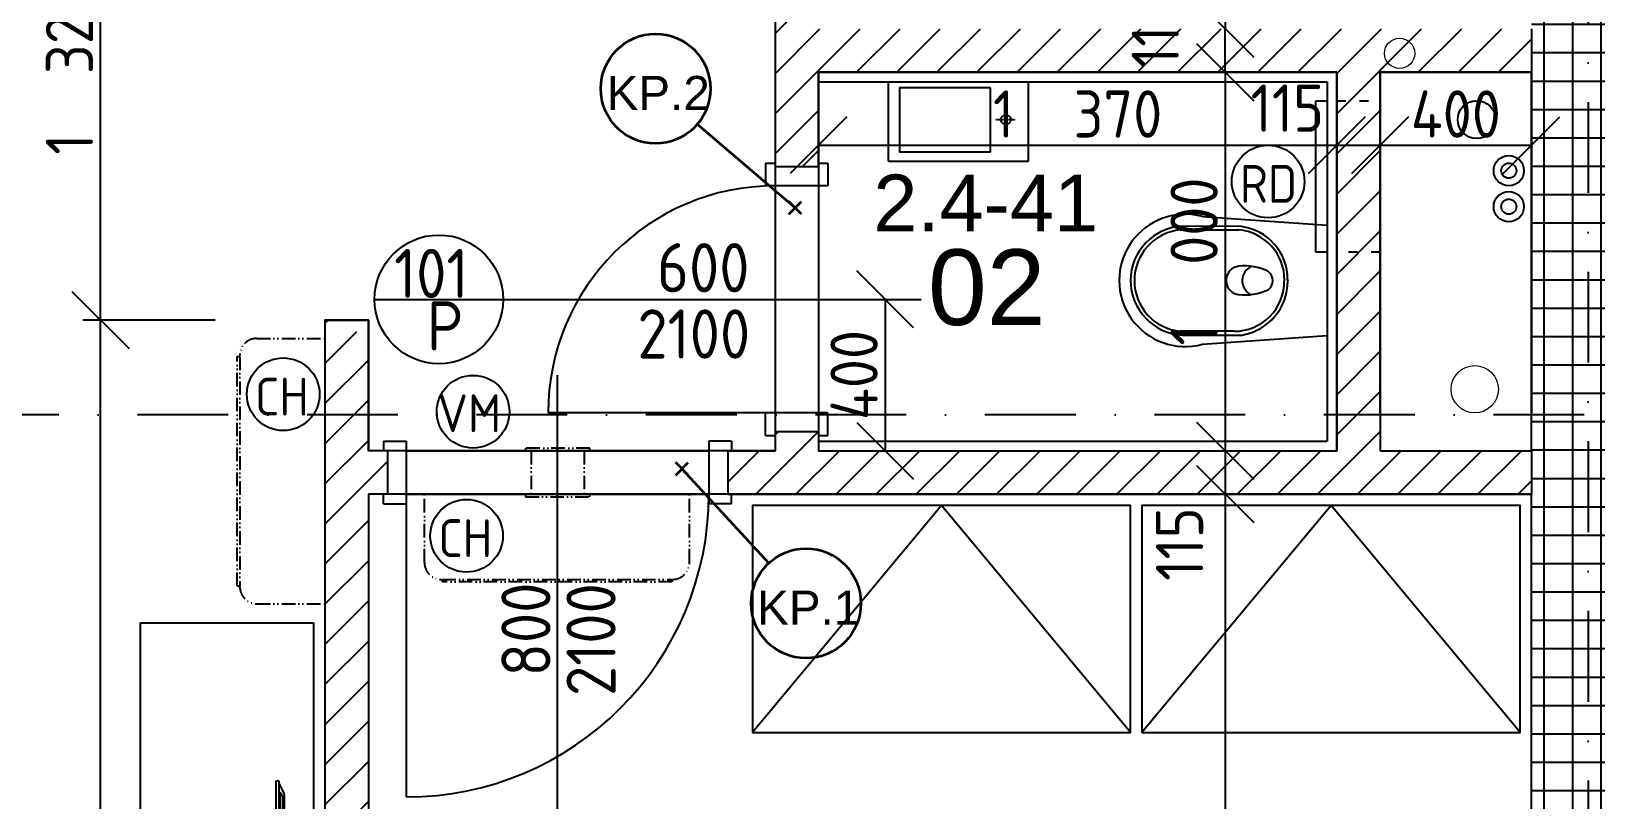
# Model space of a CAD drawing. Extents: x 4511820 to 5180432, y -1526536 to -944957.
# Drawn here: x 5132076 to 5136212, y -1209066 to -1207036 of the extents above; entities that cross this region are included whole.
import ezdxf

# ---------------------------------------------------------------- set-up
doc = ezdxf.new("R2010")
doc.units = 0
doc.header["$MEASUREMENT"] = 0
for name, pattern in [('ACAD_ISO03W100', [30, 12, -18]), ('ACAD_ISO12W100', [22, 12, -3, 0.5, -3, 0.5, -3]), ('BODKOCIARKOVANA_3', [5.6, 3, -1.3, 0, -1.3]), ('DASHED', [0.75, 0.5, -0.25])]:
    doc.linetypes.add(name, pattern=pattern)
doc.layers.get('0').update_dxf_attribs({"linetype": 'CONTINUOUS'})
doc.layers.get('Defpoints').update_dxf_attribs({"color": 61, "linetype": 'CONTINUOUS'})
for name, color, linetype in [('DVERE', 45, 'CONTINUOUS'), ('KÓTY', 4, 'CONTINUOUS'), ('MÚRY', 1, 'CONTINUOUS'), ('osi', 253, 'CONTINUOUS'), ('Plochy', 41, 'CONTINUOUS'), ('POPIS', 7, 'CONTINUOUS'), ('TENKÁ', 7, 'CONTINUOUS'), ('tzb', 153, 'CONTINUOUS'), ('Z-Kúrenie', 101, 'CONTINUOUS'), ('ZARIADENIE', 47, 'CONTINUOUS'), ('ZARIADOVACIE', 144, 'CONTINUOUS'), ('ZZ-chladenie', 133, 'CONTINUOUS'), ('zz-vetr', 52, 'CONTINUOUS'), ('ŠRAFY', 82, 'CONTINUOUS')]:
    doc.layers.add(name, color=color, linetype=linetype)
doc.layers.add('preklady', color=74, linetype='CONTINUOUS', lineweight=35)
doc.layers.add('zz-kanal-splaskova', color=37, linetype='CONTINUOUS', lineweight=18)
doc.styles.add('ARIAL', font='arial.ttf')
doc.styles.add('STYLE1', font='isocp.shx')
doc.dimstyles.new('STANDARD-50', dxfattribs={"dimtxt": 125, "dimasz": 150, "dimexe": 10, "dimexo": 200, "dimgap": 20, "dimtad": 1, "dimdsep": 46, "dimlunit": 6, "dimtxsty": 'STYLE1', "dimblk1": 'OBLIQUE', "dimblk2": 'OBLIQUE', "dimsah": 1, "dimcen": 2.5, "dimse1": 1, "dimse2": 1, "dimadec": 0, "dimazin": 0, "dimtfac": 1, "dimtmove": 1, "dimatfit": 3, "dimldrblk": 'OBLIQUE', "dimfxl": 1, "dimtolj": 1, "dimtzin": 0, "dimarcsym": 0})
pattern_1 = [(45, (515270.5, 214751.965), (-53.0330086, 53.0330086), [])]

# ---------------------------------------------------------------- blocks, each defined once
blk = doc.blocks.new('SKRINA')
at = {"layer": 'ZARIADENIE'}
for p, q in [((4449069, -1324645.2), (4448469, -1324145.2)), ((4448469, -1325145.2), (4449069, -1324645.2))]:
    blk.add_line(p, q, dxfattribs=at)
blk.add_lwpolyline([(4448469, -1324145.2), (4448469, -1325145.2), (4449069, -1325145.2), (4449069, -1324145.2)], close=True, dxfattribs=at)
blk = doc.blocks.new('Tv06_top_cad-block.com')
at = {"color": 0}
for points in [[(-161.1, -3.4), (-173.3, 26.2, 0.359324), (-175.3, 27.3, 0.097501), (-182.8, 24.2, 0.350578), (-183.5, 22.1), (-171.1, -10.4)], [(161.1, -3.4), (173.3, 26.2, -0.359324), (175.3, 27.3, -0.097501), (182.8, 24.2, -0.350578), (183.5, 22.1), (171.1, -10.4)], [(-381.9, -38.8, -0.13121), (-383.2, -32.7, -0.169032), (-383, -32.3), (-381.8, -31.1, -0.205713), (-381.3, -30.9), (-378.5, -30.9, 0.118206), (-376.2, -30.4), (-351.4, -18.4, -0.105648), (-345.8, -17), (0, -17)], [(-339.3, -21.2), (-339.3, -21.2, 0.099639), (-344.3, -22.2), (-349.2, -24.6, 0.215889), (-350.7, -26.3, 0.476075), (-349.4, -28, 0.244765)], [(-295.5, -17), (-282, -15, -0.02037), (-255.8, -12, -0.012056), (-227.2, -10.7), (-169.3, -10.7)], [(-182.5, -38.8), (-214.4, -69.1, 0.250582), (-215, -71, 0.266718), (-214.3, -71.9, 0.084688)], [(-214.3, -71.9), (-207.3, -73.1, 0.211205), (-203.3, -72.1), (-165.2, -38.8)], [(-181.8, -17), (-178.5, -14, -0.213415), (-177.3, -13.6), (0, -13.6)], [(-172.1, -13.6, -0.072098), (-159.2, -3, -0.121861), (-158.4, -2.8)], [(-170.1, -10.6, -0.053076), (-160.2, -2.9), (-158.4, -2.8)], [(-147.6, -13.6), (-147.6, -7.5, -0.414214), (-147.4, -7.3), (-146.5, -7.3, -0.414214), (-146.3, -7.5), (-146.3, -13.6)], [(-146.8, -28, 0.414214), (-145, -26.2), (-145, -23, 0.414214), (-146.8, -21.2)], [(-143.9, -13.6), (-143.9, -7.5, -0.414214), (-143.7, -7.3), (-142.7, -7.3, -0.414214), (-142.6, -7.5), (-142.6, -13.6)], [(-140.2, -13.6), (-140.2, -7.5, -0.414214), (-140, -7.3), (-139, -7.3, -0.414214), (-138.8, -7.5), (-138.8, -13.6)], [(-136.4, -13.6), (-136.4, -7.5, -0.414214), (-136.3, -7.3), (-135.3, -7.3, -0.414214), (-135.1, -7.5), (-135.1, -13.6)], [(-132.7, -13.6), (-132.7, -7.5, -0.414214), (-132.5, -7.3), (-131.6, -7.3, -0.414214), (-131.4, -7.5), (-131.4, -13.6)], [(-128.8, -28, -0.414214), (-130.6, -26.2), (-130.6, -23, -0.414214), (-128.8, -21.2)], [(-129, -13.6), (-129, -7.5, -0.414214), (-128.8, -7.3), (-127.9, -7.3, -0.414214), (-127.7, -7.5), (-127.7, -13.6)], [(-125.3, -13.6), (-125.3, -7.5, -0.414214), (-125.1, -7.3), (-124.1, -7.3, -0.414214), (-124, -7.5), (-124, -13.6)], [(-121.6, -13.6), (-121.6, -7.5, -0.414214), (-121.4, -7.3), (-120.4, -7.3, -0.414214), (-120.2, -7.5), (-120.2, -13.6)], [(-117.8, -13.6), (-117.8, -7.5, -0.414214), (-117.7, -7.3), (-116.7, -7.3, -0.414214), (-116.5, -7.5), (-116.5, -13.6)], [(-114.1, -13.6), (-114.1, -7.5, -0.414214), (-113.9, -7.3), (-113, -7.3, -0.414214), (-112.8, -7.5), (-112.8, -13.6)], [(-110.4, -13.6), (-110.4, -7.5, -0.414214), (-110.2, -7.3), (-109.3, -7.3, -0.414214), (-109.1, -7.5), (-109.1, -13.6)], [(-106.7, -13.6), (-106.7, -7.5, -0.414214), (-106.5, -7.3), (-105.5, -7.3, -0.414214), (-105.4, -7.5), (-105.4, -13.6)], [(-103, -13.6), (-103, -7.5, -0.414214), (-102.8, -7.3), (-101.8, -7.3, -0.414214), (-101.6, -7.5), (-101.6, -13.6)], [(-99.2, -13.6), (-99.2, -7.5, -0.414214), (-99.1, -7.3), (-98.1, -7.3, -0.414214), (-97.9, -7.5), (-97.9, -13.6)], [(-95.5, -13.6), (-95.5, -7.5, -0.414214), (-95.3, -7.3), (-94.4, -7.3, -0.414214), (-94.2, -7.5), (-94.2, -13.6)], [(-91.8, -13.6), (-91.8, -7.5, -0.414214), (-91.6, -7.3), (-90.7, -7.3, -0.414214), (-90.5, -7.5), (-90.5, -13.6)], [(-88.1, -13.6), (-88.1, -7.5, -0.414214), (-87.9, -7.3), (-86.9, -7.3, -0.414214), (-86.8, -7.5), (-86.8, -13.6)], [(-84.4, -13.6), (-84.4, -7.5, -0.414214), (-84.2, -7.3), (-83.2, -7.3, -0.414214), (-83, -7.5), (-83, -13.6)], [(-80.6, -13.6), (-80.6, -7.5, -0.414214), (-80.5, -7.3), (-79.5, -7.3, -0.414214), (-79.3, -7.5), (-79.3, -13.6)], [(-76.9, -13.6), (-76.9, -7.5, -0.414214), (-76.7, -7.3), (-75.8, -7.3, -0.414214), (-75.6, -7.5), (-75.6, -13.6)], [(-73.2, -13.6), (-73.2, -7.5, -0.414214), (-73, -7.3), (-72.1, -7.3, -0.414214), (-71.9, -7.5), (-71.9, -13.6)], [(-69.5, -13.6), (-69.5, -7.5, -0.414214), (-69.3, -7.3), (-68.3, -7.3, -0.414214), (-68.2, -7.5), (-68.2, -13.6)], [(-65.8, -13.6), (-65.8, -7.5, -0.414214), (-65.6, -7.3), (-64.6, -7.3, -0.414214), (-64.4, -7.5), (-64.4, -13.6)], [(-62, -13.6), (-62, -7.5, -0.414214), (-61.9, -7.3), (-60.9, -7.3, -0.414214), (-60.7, -7.5), (-60.7, -13.6)], [(-58.3, -13.6), (-58.3, -7.5, -0.414214), (-58.1, -7.3), (-57.2, -7.3, -0.414214), (-57, -7.5), (-57, -13.6)], [(-54.6, -13.6), (-54.6, -7.5, -0.414214), (-54.4, -7.3), (-53.5, -7.3, -0.414214), (-53.3, -7.5), (-53.3, -13.6)], [(-50.9, -13.6), (-50.9, -7.5, -0.414214), (-50.7, -7.3), (-49.7, -7.3, -0.414214), (-49.6, -7.5), (-49.6, -13.6)], [(-47.2, -13.6), (-47.2, -7.5, -0.414214), (-47, -7.3), (-46, -7.3, -0.414214), (-45.8, -7.5), (-45.8, -13.6)], [(-43.4, -13.6), (-43.4, -7.5, -0.414214), (-43.3, -7.3), (-42.3, -7.3, -0.414214), (-42.1, -7.5), (-42.1, -13.6)], [(-39.7, -13.6), (-39.7, -7.5, -0.414214), (-39.5, -7.3), (-38.6, -7.3, -0.414214), (-38.4, -7.5), (-38.4, -13.6)], [(-36, -13.6), (-36, -7.5, -0.414214), (-35.8, -7.3), (-34.9, -7.3, -0.414214), (-34.7, -7.5), (-34.7, -13.6)], [(-32.3, -13.6), (-32.3, -7.5, -0.414214), (-32.1, -7.3), (-31.1, -7.3, -0.414214), (-31, -7.5), (-31, -13.6)], [(-28.6, -13.6), (-28.6, -7.5, -0.414214), (-28.4, -7.3), (-27.4, -7.3, -0.414214), (-27.2, -7.5), (-27.2, -13.6)], [(-24.8, -13.6), (-24.8, -7.5, -0.414214), (-24.7, -7.3), (-23.7, -7.3, -0.414214), (-23.5, -7.5), (-23.5, -13.6)], [(-21.1, -13.6), (-21.1, -7.5, -0.414214), (-20.9, -7.3), (-20, -7.3, -0.414214), (-19.8, -7.5), (-19.8, -13.6)], [(-17.4, -13.6), (-17.4, -7.5, -0.414214), (-17.2, -7.3), (-16.3, -7.3, -0.414214), (-16.1, -7.5), (-16.1, -13.6)], [(-13.7, -13.6), (-13.7, -7.5, -0.414214), (-13.5, -7.3), (-12.5, -7.3, -0.414214), (-12.4, -7.5), (-12.4, -13.6)], [(-10, -13.6), (-10, -7.5, -0.414214), (-9.8, -7.3), (-8.8, -7.3, -0.414214), (-8.6, -7.5), (-8.6, -13.6)], [(-10, -28, 0.414214), (-8.2, -26.2), (-8.2, -23, 0.414214), (-10, -21.2)], [(-6.2, -13.6), (-6.2, -7.5, -0.414214), (-6.1, -7.3), (-5.1, -7.3, -0.414214), (-4.9, -7.5), (-4.9, -13.6)], [(-2.5, -13.6), (-2.5, -7.5, -0.414214), (-2.3, -7.3), (-1.4, -7.3, -0.414214), (-1.2, -7.5), (-1.2, -13.6)], [(181.8, -17), (178.5, -14, 0.213415), (177.3, -13.6), (0, -13.6)], [(381.9, -38.8, 0.13121), (383.2, -32.7, 0.169032), (383, -32.3), (381.8, -31.1, 0.205713), (381.3, -30.9), (378.5, -30.9, -0.118206), (376.2, -30.4), (351.4, -18.4, 0.105648), (345.8, -17), (0, -17)], [(2.5, -13.6), (2.5, -7.5, 0.414214), (2.3, -7.3), (1.4, -7.3, 0.414214), (1.2, -7.5), (1.2, -13.6)], [(6.2, -13.6), (6.2, -7.5, 0.414214), (6.1, -7.3), (5.1, -7.3, 0.414214), (4.9, -7.5), (4.9, -13.6)], [(10, -28, -0.414214), (8.2, -26.2), (8.2, -23, -0.414214), (10, -21.2)], [(10, -13.6), (10, -7.5, 0.414214), (9.8, -7.3), (8.8, -7.3, 0.414214), (8.6, -7.5), (8.6, -13.6)], [(13.7, -13.6), (13.7, -7.5, 0.414214), (13.5, -7.3), (12.5, -7.3, 0.414214), (12.4, -7.5), (12.4, -13.6)], [(17.4, -13.6), (17.4, -7.5, 0.414214), (17.2, -7.3), (16.3, -7.3, 0.414214), (16.1, -7.5), (16.1, -13.6)], [(21.1, -13.6), (21.1, -7.5, 0.414214), (20.9, -7.3), (20, -7.3, 0.414214), (19.8, -7.5), (19.8, -13.6)], [(24.8, -13.6), (24.8, -7.5, 0.414214), (24.7, -7.3), (23.7, -7.3, 0.414214), (23.5, -7.5), (23.5, -13.6)], [(28.6, -13.6), (28.6, -7.5, 0.414214), (28.4, -7.3), (27.4, -7.3, 0.414214), (27.2, -7.5), (27.2, -13.6)], [(32.3, -13.6), (32.3, -7.5, 0.414214), (32.1, -7.3), (31.1, -7.3, 0.414214), (31, -7.5), (31, -13.6)], [(36, -13.6), (36, -7.5, 0.414214), (35.8, -7.3), (34.9, -7.3, 0.414214), (34.7, -7.5), (34.7, -13.6)], [(39.7, -13.6), (39.7, -7.5, 0.414214), (39.5, -7.3), (38.6, -7.3, 0.414214), (38.4, -7.5), (38.4, -13.6)], [(43.4, -13.6), (43.4, -7.5, 0.414214), (43.3, -7.3), (42.3, -7.3, 0.414214), (42.1, -7.5), (42.1, -13.6)], [(47.2, -13.6), (47.2, -7.5, 0.414214), (47, -7.3), (46, -7.3, 0.414214), (45.8, -7.5), (45.8, -13.6)], [(50.9, -13.6), (50.9, -7.5, 0.414214), (50.7, -7.3), (49.7, -7.3, 0.414214), (49.6, -7.5), (49.6, -13.6)], [(54.6, -13.6), (54.6, -7.5, 0.414214), (54.4, -7.3), (53.5, -7.3, 0.414214), (53.3, -7.5), (53.3, -13.6)], [(58.3, -13.6), (58.3, -7.5, 0.414214), (58.1, -7.3), (57.2, -7.3, 0.414214), (57, -7.5), (57, -13.6)], [(62, -13.6), (62, -7.5, 0.414214), (61.9, -7.3), (60.9, -7.3, 0.414214), (60.7, -7.5), (60.7, -13.6)], [(65.8, -13.6), (65.8, -7.5, 0.414214), (65.6, -7.3), (64.6, -7.3, 0.414214), (64.4, -7.5), (64.4, -13.6)], [(69.5, -13.6), (69.5, -7.5, 0.414214), (69.3, -7.3), (68.3, -7.3, 0.414214), (68.2, -7.5), (68.2, -13.6)], [(73.2, -13.6), (73.2, -7.5, 0.414214), (73, -7.3), (72.1, -7.3, 0.414214), (71.9, -7.5), (71.9, -13.6)], [(76.9, -13.6), (76.9, -7.5, 0.414214), (76.7, -7.3), (75.8, -7.3, 0.414214), (75.6, -7.5), (75.6, -13.6)], [(80.6, -13.6), (80.6, -7.5, 0.414214), (80.5, -7.3), (79.5, -7.3, 0.414214), (79.3, -7.5), (79.3, -13.6)], [(84.4, -13.6), (84.4, -7.5, 0.414214), (84.2, -7.3), (83.2, -7.3, 0.414214), (83, -7.5), (83, -13.6)], [(88.1, -13.6), (88.1, -7.5, 0.414214), (87.9, -7.3), (86.9, -7.3, 0.414214), (86.8, -7.5), (86.8, -13.6)], [(91.8, -13.6), (91.8, -7.5, 0.414214), (91.6, -7.3), (90.7, -7.3, 0.414214), (90.5, -7.5), (90.5, -13.6)], [(95.5, -13.6), (95.5, -7.5, 0.414214), (95.3, -7.3), (94.4, -7.3, 0.414214), (94.2, -7.5), (94.2, -13.6)], [(99.2, -13.6), (99.2, -7.5, 0.414214), (99.1, -7.3), (98.1, -7.3, 0.414214), (97.9, -7.5), (97.9, -13.6)], [(103, -13.6), (103, -7.5, 0.414214), (102.8, -7.3), (101.8, -7.3, 0.414214), (101.6, -7.5), (101.6, -13.6)], [(106.7, -13.6), (106.7, -7.5, 0.414214), (106.5, -7.3), (105.5, -7.3, 0.414214), (105.4, -7.5), (105.4, -13.6)], [(110.4, -13.6), (110.4, -7.5, 0.414214), (110.2, -7.3), (109.3, -7.3, 0.414214), (109.1, -7.5), (109.1, -13.6)], [(114.1, -13.6), (114.1, -7.5, 0.414214), (113.9, -7.3), (113, -7.3, 0.414214), (112.8, -7.5), (112.8, -13.6)], [(117.8, -13.6), (117.8, -7.5, 0.414214), (117.7, -7.3), (116.7, -7.3, 0.414214), (116.5, -7.5), (116.5, -13.6)], [(121.6, -13.6), (121.6, -7.5, 0.414214), (121.4, -7.3), (120.4, -7.3, 0.414214), (120.2, -7.5), (120.2, -13.6)], [(125.3, -13.6), (125.3, -7.5, 0.414214), (125.1, -7.3), (124.1, -7.3, 0.414214), (124, -7.5), (124, -13.6)], [(129, -13.6), (129, -7.5, 0.414214), (128.8, -7.3), (127.9, -7.3, 0.414214), (127.7, -7.5), (127.7, -13.6)], [(128.8, -28, 0.414214), (130.6, -26.2), (130.6, -23, 0.414214), (128.8, -21.2)], [(132.7, -13.6), (132.7, -7.5, 0.414214), (132.5, -7.3), (131.6, -7.3, 0.414214), (131.4, -7.5), (131.4, -13.6)], [(136.4, -13.6), (136.4, -7.5, 0.414214), (136.3, -7.3), (135.3, -7.3, 0.414214), (135.1, -7.5), (135.1, -13.6)], [(140.2, -13.6), (140.2, -7.5, 0.414214), (140, -7.3), (139, -7.3, 0.414214), (138.8, -7.5), (138.8, -13.6)], [(143.9, -13.6), (143.9, -7.5, 0.414214), (143.7, -7.3), (142.7, -7.3, 0.414214), (142.6, -7.5), (142.6, -13.6)], [(146.8, -28, -0.414214), (145, -26.2), (145, -23, -0.414214), (146.8, -21.2)], [(147.6, -13.6), (147.6, -7.5, 0.414214), (147.4, -7.3), (146.5, -7.3, 0.414214), (146.3, -7.5), (146.3, -13.6)], [(172.1, -13.6, 0.072098), (159.2, -3, 0.121861), (158.4, -2.8)], [(170.1, -10.6, 0.053076), (160.2, -2.9), (158.4, -2.8)], [(214.3, -71.9), (207.3, -73.1, -0.211205), (203.3, -72.1), (165.2, -38.8)], [(295.5, -17), (282, -15, 0.02037), (255.8, -12, 0.012056), (227.2, -10.7), (169.3, -10.7)], [(182.5, -38.8), (214.4, -69.1, -0.250582), (215, -71, -0.266718), (214.3, -71.9, -0.084688)], [(339.3, -21.2), (339.3, -21.2, -0.099639), (344.3, -22.2), (349.2, -24.6, -0.215889), (350.7, -26.3, -0.476075), (349.4, -28, -0.244765)]]:
    blk.add_lwpolyline(points, format="xyb", dxfattribs=at)
for points in [[(-381.9, -38.8), (0, -38.8)], [(-378.5, -30.9), (0, -30.9)], [(-349.4, -28), (-146.8, -28)], [(-339.3, -21.2), (-146.8, -21.2)], [(-158.6, -6.5), (0, -6.5)], [(-128.8, -21.2), (-10, -21.2)], [(-128.8, -28), (-10, -28)], [(158.6, -6.5), (0, -6.5)], [(378.5, -30.9), (0, -30.9)], [(381.9, -38.8), (0, -38.8)], [(128.8, -21.2), (10, -21.2)], [(128.8, -28), (10, -28)], [(339.3, -21.2), (146.8, -21.2)], [(349.4, -28), (146.8, -28)]]:
    blk.add_lwpolyline(points, dxfattribs=at)
for centre, radius, start, end in [((0, -4564), 4564, 90, 91.9893), ((0, -4564), 4564, 88.0107, 90), ((-170.5, -10.1), 0.6, 200.9784, 314.0295), ((170.5, -10.1), 0.6, 225.9705, 339.0216)]:
    blk.add_arc(centre, radius, start, end, dxfattribs=at)
blk = doc.blocks.new('TV')
at = {"layer": 'ZARIADENIE', "color": 8}
blk.add_blockref('Tv06_top_cad-block.com', (4448198.7, -1316337.8), dxfattribs=at)
blk = doc.blocks.new('chlad2')
at = {"layer": 'ZZ-chladenie', "linetype": 'ACAD_ISO12W100', "ltscale": 3}
for p, q in [((5102412.5, -1105747.3), (5102592.5, -1105747.3)), ((5102412.5, -1106448.4), (5102592.5, -1106448.4))]:
    blk.add_line(p, q, dxfattribs=at)
blk.add_lwpolyline([(5102367.5, -1106402), (5102360.8, -1106402), (5102360.8, -1105794.8), (5102367.5, -1105794.8)], close=True, dxfattribs=at)
for centre, start, end in [((5102412.5, -1105792.3), 90, 180), ((5102412.5, -1106403.4), 180, 270)]:
    blk.add_arc(centre, 45, start, end, dxfattribs=at)
blk = doc.blocks.new('_OBLIQUE')
at = {"color": 0, "linetype": 'ByBlock'}
blk.add_line((-0.5, -0.5), (0.5, 0.5), dxfattribs=at)
blk = doc.blocks.new('*D28322')
at = {"layer": 'Defpoints', "color": 0}
for p in [(5135527.5, -1207144.2), (5135233, -1208144.2), (5135527.5, -1208144.2)]:
    blk.add_point(p, dxfattribs=at)
at = {"layer": 'KÓTY', "color": 0, "lineweight": -2}
blk.add_line((5135233, -1207144.2), (5135233, -1208144.2), dxfattribs=at)
at = {"layer": 'KÓTY', "color": 0, "linetype": 'ByBlock', "lineweight": -2, "xscale": 150, "yscale": 150, "zscale": 150}
for p, rotation in [((5135233, -1207144.2), 90), ((5135233, -1208144.2), 270)]:
    blk.add_blockref('_OBLIQUE', p, dxfattribs=dict(at, rotation=rotation))
at = {"layer": 'KÓTY', "color": 0, "insert": (5135150.5, -1207644.2), "char_height": 125, "attachment_point": 5, "rotation": 90, "style": 'STYLE1'}
blk.add_mtext('\\A1;1ﾠ000', dxfattribs=at)
blk = doc.blocks.new('*D28323')
at = {"layer": 'Defpoints', "color": 0}
for p in [(5135527.5, -1208144.2), (5135233, -1208259.2), (5135233, -1208259.2)]:
    blk.add_point(p, dxfattribs=at)
at = {"layer": 'KÓTY', "color": 0, "lineweight": -2}
blk.add_line((5135233, -1208144.2), (5135233, -1208259.2), dxfattribs=at)
at = {"layer": 'KÓTY', "color": 0, "linetype": 'ByBlock', "lineweight": -2, "xscale": 150, "yscale": 150, "zscale": 150}
for p, rotation in [((5135233, -1208144.2), 90), ((5135233, -1208259.2), 270)]:
    blk.add_blockref('_OBLIQUE', p, dxfattribs=dict(at, rotation=rotation))
at = {"layer": 'KÓTY', "color": 0, "insert": (5135112, -1208391), "char_height": 125, "attachment_point": 5, "rotation": 90, "style": 'STYLE1'}
blk.add_mtext('\\A1;115', dxfattribs=at)
blk = doc.blocks.new('*D28324')
at = {"layer": 'Defpoints', "color": 0}
for p in [(5135233, -1208259.2), (5135233, -1212534.2), (5135522.5, -1212534.2)]:
    blk.add_point(p, dxfattribs=at)
at = {"layer": 'KÓTY', "color": 0, "lineweight": -2}
blk.add_line((5135233, -1208259.2), (5135233, -1212534.2), dxfattribs=at)
at = {"layer": 'KÓTY', "color": 0, "linetype": 'ByBlock', "lineweight": -2, "xscale": 150, "yscale": 150, "zscale": 150}
for p, rotation in [((5135233, -1208259.2), 90), ((5135233, -1212534.2), 270)]:
    blk.add_blockref('_OBLIQUE', p, dxfattribs=dict(at, rotation=rotation))
at = {"layer": 'KÓTY', "color": 0, "insert": (5135150.5, -1210396.7), "char_height": 125, "attachment_point": 5, "rotation": 90, "style": 'STYLE1'}
blk.add_mtext('\\A1;4ﾠ275', dxfattribs=at)
blk = doc.blocks.new('*D28325')
at = {"layer": 'Defpoints', "color": 0}
for p in [(5135233, -1207029.2), (5135522.5, -1207029.2), (5135522.5, -1207144.2)]:
    blk.add_point(p, dxfattribs=at)
at = {"layer": 'KÓTY', "color": 0, "lineweight": -2}
blk.add_line((5135233, -1207144.2), (5135233, -1207029.2), dxfattribs=at)
at = {"layer": 'KÓTY', "color": 0, "linetype": 'ByBlock', "lineweight": -2, "xscale": 150, "yscale": 150, "zscale": 150}
for p, rotation in [((5135233, -1207029.2), 90), ((5135233, -1207144.2), 270)]:
    blk.add_blockref('_OBLIQUE', p, dxfattribs=dict(at, rotation=rotation))
at = {"layer": 'KÓTY', "color": 0, "insert": (5135048, -1207036), "char_height": 125, "attachment_point": 5, "rotation": 90, "style": 'STYLE1'}
blk.add_mtext('\\A1;115', dxfattribs=at)
blk = doc.blocks.new('*D28327')
at = {"layer": 'Defpoints', "color": 0}
for p in [(5132217.5, -1204729.2), (5131694.5, -1211299.2), (5132635, -1211299.2)]:
    blk.add_point(p, dxfattribs=at)
at = {"layer": 'KÓTY', "color": 0, "lineweight": -2}
blk.add_line((5131694.5, -1204729.2), (5131694.5, -1211299.2), dxfattribs=at)
at = {"layer": 'KÓTY', "color": 0, "linetype": 'ByBlock', "lineweight": -2, "xscale": 150, "yscale": 150, "zscale": 150}
for p, rotation in [((5131694.5, -1204729.2), 90), ((5131694.5, -1211299.2), 270)]:
    blk.add_blockref('_OBLIQUE', p, dxfattribs=dict(at, rotation=rotation))
at = {"layer": 'KÓTY', "color": 0, "insert": (5131612, -1208014.2), "char_height": 125, "attachment_point": 5, "rotation": 90, "style": 'STYLE1'}
blk.add_mtext('\\A1;6ﾠ570', dxfattribs=at)
blk = doc.blocks.new('*D28331')
at = {"layer": 'Defpoints', "color": 0}
for p in [(5132259.5, -1207799.2), (5132852.5, -1207799.2), (5132852.5, -1211299.2)]:
    blk.add_point(p, dxfattribs=at)
at = {"layer": 'KÓTY', "color": 0, "lineweight": -2}
blk.add_line((5132259.5, -1211299.2), (5132259.5, -1207799.2), dxfattribs=at)
at = {"layer": 'KÓTY', "color": 0, "linetype": 'ByBlock', "lineweight": -2, "xscale": 150, "yscale": 150, "zscale": 150}
for p, rotation in [((5132259.5, -1207799.2), 90), ((5132259.5, -1211299.2), 270)]:
    blk.add_blockref('_OBLIQUE', p, dxfattribs=dict(at, rotation=rotation))
at = {"layer": 'KÓTY', "color": 0, "insert": (5132177, -1209549.2), "char_height": 125, "attachment_point": 5, "rotation": 90, "style": 'STYLE1'}
blk.add_mtext('\\A1;3ﾠ500', dxfattribs=at)
blk = doc.blocks.new('*D28332')
at = {"layer": 'Defpoints', "color": 0}
for p in [(5132259.5, -1206479.2), (5132852.5, -1206479.2), (5132852.5, -1207799.2)]:
    blk.add_point(p, dxfattribs=at)
at = {"layer": 'KÓTY', "color": 0, "lineweight": -2}
blk.add_line((5132259.5, -1207799.2), (5132259.5, -1206479.2), dxfattribs=at)
at = {"layer": 'KÓTY', "color": 0, "linetype": 'ByBlock', "lineweight": -2, "xscale": 150, "yscale": 150, "zscale": 150}
for p, rotation in [((5132259.5, -1206479.2), 90), ((5132259.5, -1207799.2), 270)]:
    blk.add_blockref('_OBLIQUE', p, dxfattribs=dict(at, rotation=rotation))
at = {"layer": 'KÓTY', "color": 0, "insert": (5132177, -1207139.2), "char_height": 125, "attachment_point": 5, "rotation": 90, "style": 'STYLE1'}
blk.add_mtext('\\A1;1ﾠ320', dxfattribs=at)
blk = doc.blocks.new('*D28334')
at = {"layer": 'Defpoints', "color": 0}
for p in [(5136042.5, -1204779.2), (5135233, -1207029.2), (5136042.5, -1207029.2)]:
    blk.add_point(p, dxfattribs=at)
at = {"layer": 'KÓTY', "color": 0, "lineweight": -2}
blk.add_line((5135233, -1204779.2), (5135233, -1207029.2), dxfattribs=at)
at = {"layer": 'KÓTY', "color": 0, "linetype": 'ByBlock', "lineweight": -2, "xscale": 150, "yscale": 150, "zscale": 150}
for p, rotation in [((5135233, -1204779.2), 90), ((5135233, -1207029.2), 270)]:
    blk.add_blockref('_OBLIQUE', p, dxfattribs=dict(at, rotation=rotation))
at = {"layer": 'KÓTY', "color": 0, "insert": (5135150.5, -1205904.2), "char_height": 125, "attachment_point": 5, "rotation": 90, "style": 'STYLE1'}
blk.add_mtext('\\A1;2ﾠ250', dxfattribs=at)
blk = doc.blocks.new('*D28339')
at = {"layer": 'Defpoints', "color": 0}
for p in [(5134359, -1207744.2), (5134334, -1208144.2), (5134359, -1208144.2)]:
    blk.add_point(p, dxfattribs=at)
at = {"layer": 'KÓTY', "color": 0, "lineweight": -2}
blk.add_line((5134334, -1207744.2), (5134334, -1208144.2), dxfattribs=at)
at = {"layer": 'KÓTY', "color": 0, "linetype": 'ByBlock', "lineweight": -2, "xscale": 150, "yscale": 150, "zscale": 150}
for p, rotation in [((5134334, -1207744.2), 90), ((5134334, -1208144.2), 270)]:
    blk.add_blockref('_OBLIQUE', p, dxfattribs=dict(at, rotation=rotation))
at = {"layer": 'KÓTY', "color": 0, "insert": (5134251.5, -1207944.2), "char_height": 125, "attachment_point": 5, "rotation": 90, "style": 'STYLE1'}
blk.add_mtext('\\A1;400', dxfattribs=at)
blk = doc.blocks.new('*D28340')
at = {"layer": 'Defpoints', "color": 0}
for p in [(5134157.5, -1207144.2), (5135527.5, -1207144.2), (5135527.5, -1207337)]:
    blk.add_point(p, dxfattribs=at)
at = {"layer": 'KÓTY', "color": 0, "lineweight": -2}
blk.add_line((5134157.5, -1207337), (5135527.5, -1207337), dxfattribs=at)
at = {"layer": 'KÓTY', "color": 0, "linetype": 'ByBlock', "lineweight": -2, "xscale": 150, "yscale": 150, "zscale": 150, "rotation": 180}
blk.add_blockref('_OBLIQUE', (5134157.5, -1207337), dxfattribs=at)
at = {"layer": 'KÓTY', "color": 0, "linetype": 'ByBlock', "lineweight": -2, "xscale": 150, "yscale": 150, "zscale": 150}
blk.add_blockref('_OBLIQUE', (5135527.5, -1207337), dxfattribs=at)
at = {"layer": 'KÓTY', "color": 0, "insert": (5134842.5, -1207254.5), "char_height": 125, "attachment_point": 5, "style": 'STYLE1'}
blk.add_mtext('\\A1;1ﾠ370', dxfattribs=at)
blk = doc.blocks.new('*D28341')
at = {"layer": 'Defpoints', "color": 0}
for p in [(5135527.5, -1207144.2), (5135642.5, -1207144.2), (5135642.5, -1207337)]:
    blk.add_point(p, dxfattribs=at)
at = {"layer": 'KÓTY', "color": 0, "lineweight": -2}
blk.add_line((5135527.5, -1207337), (5135642.5, -1207337), dxfattribs=at)
at = {"layer": 'KÓTY', "color": 0, "linetype": 'ByBlock', "lineweight": -2, "xscale": 150, "yscale": 150, "zscale": 150, "rotation": 180}
blk.add_blockref('_OBLIQUE', (5135527.5, -1207337), dxfattribs=at)
at = {"layer": 'KÓTY', "color": 0, "linetype": 'ByBlock', "lineweight": -2, "xscale": 150, "yscale": 150, "zscale": 150}
blk.add_blockref('_OBLIQUE', (5135642.5, -1207337), dxfattribs=at)
at = {"layer": 'KÓTY', "color": 0, "insert": (5135397, -1207239), "char_height": 125, "attachment_point": 5, "style": 'STYLE1'}
blk.add_mtext('\\A1;115', dxfattribs=at)
blk = doc.blocks.new('*D28342')
at = {"layer": 'Defpoints', "color": 0}
for p in [(5135642.5, -1207144.2), (5136042.5, -1207144.2), (5136042.5, -1207337)]:
    blk.add_point(p, dxfattribs=at)
at = {"layer": 'KÓTY', "color": 0, "lineweight": -2}
blk.add_line((5135642.5, -1207337), (5136042.5, -1207337), dxfattribs=at)
at = {"layer": 'KÓTY', "color": 0, "linetype": 'ByBlock', "lineweight": -2, "xscale": 150, "yscale": 150, "zscale": 150, "rotation": 180}
blk.add_blockref('_OBLIQUE', (5135642.5, -1207337), dxfattribs=at)
at = {"layer": 'KÓTY', "color": 0, "linetype": 'ByBlock', "lineweight": -2, "xscale": 150, "yscale": 150, "zscale": 150}
blk.add_blockref('_OBLIQUE', (5136042.5, -1207337), dxfattribs=at)
at = {"layer": 'KÓTY', "color": 0, "insert": (5135842.5, -1207254.5), "char_height": 125, "attachment_point": 5, "style": 'STYLE1'}
blk.add_mtext('\\A1;400', dxfattribs=at)

msp = doc.modelspace()

# ---------------------------------------------------------------- hatches: boundary and pattern name
at = {"layer": 'ŠRAFY', "ltscale": 0.25}
h = msp.add_hatch(dxfattribs=at)
h.set_pattern_fill('ANSI37', color=256, scale=600, angle=45)
h.set_pattern_definition([(90, (-3307273.674, 579782.7), (-75, 1e-14), []), (180, (-3307273.674, 579782.7), (-1e-14, -75), [])])
h.paths.add_polyline_path([(5136342.5, -1211299.226), (5136342.5, -1206054.226), (5136342.5, -1205454.226), (5136342.5, -1205314.226), (5136342.5, -1204739.226), (5136342.5, -1204659.226), (5136157.5, -1204659.226), (5136157.5, -1204564.226), (5136042.5, -1204564.226), (5136042.5, -1204614.226), (5136042.5, -1204729.226), (5136042.5, -1207004.226), (5136042.5, -1207029.226), (5136042.5, -1207144.226), (5136042.5, -1208044.226), (5136042.5, -1208144.226), (5136042.5, -1208259.226), (5136042.5, -1212534.226), (5136342.5, -1212534.226), (5136342.5, -1211474.226)])
h = msp.add_hatch(dxfattribs=at)
h.set_pattern_fill('ANSI31', color=256, scale=600, style=0)
h.set_pattern_definition(pattern_1)
h.paths.add_polyline_path([(5136042.5, -1207144.226), (5136042.5, -1207029.226), (5134157.5, -1207029.226), (5134157.5, -1206229.226), (5134042.5, -1206229.226), (5134042.5, -1207394.226), (5134157.5, -1207394.226), (5134157.5, -1207144.226), (5135527.5, -1207144.226), (5135527.5, -1208144.226), (5134157.5, -1208144.226), (5134157.5, -1208094.226), (5134042.5, -1208094.226), (5134042.5, -1208144.226), (5133917.5, -1208144.226), (5133917.5, -1208259.226), (5136042.5, -1208259.226), (5136042.5, -1208144.226), (5135642.5, -1208144.226), (5135642.5, -1208044.226), (5135642.5, -1207144.226)])
h = msp.add_hatch(dxfattribs=at)
h.set_pattern_fill('ANSI31', color=256, scale=600, style=0)
h.set_pattern_definition(pattern_1)
h.paths.add_polyline_path([(5132967.5, -1207867.707, -0.1214802), (5132923.487, -1207799.226), (5132852.5, -1207799.226), (5132852.5, -1211299.226), (5132967.5, -1211299.226), (5132967.5, -1208259.226), (5133007.5, -1208259.226), (5133017.5, -1208259.226), (5133017.5, -1208144.226), (5133007.5, -1208144.226), (5132967.5, -1208144.226)])

# ---------------------------------------------------------------- linework, layer by layer
at = {"layer": 'DVERE', "ltscale": 0.25}
for p, q in [((5134017.5, -1207384.226), (5134017.5, -1207444.226)), ((5134017.5, -1207384.226), (5134042.5, -1207384.226)), ((5134157.5, -1207384.226), (5134182.5, -1207384.226)), ((5134182.5, -1207384.226), (5134182.5, -1207444.226)), ((5134182.5, -1207444.226), (5134017.5, -1207444.226)), ((5134042.5, -1207444.226), (5134042.5, -1208044.226)), ((5134157.5, -1207444.226), (5134157.5, -1208044.226)), ((5132983.844, -1207744.226), (5133323.844, -1207744.226)), ((5133323.844, -1207744.226), (5134428.5, -1207744.226)), ((5133467.5, -1209347.226), (5133467.5, -1207944.57)), ((5134042.5, -1208044.226), (5133442.5, -1208044.226)), ((5134182.5, -1208044.226), (5134017.5, -1208044.226)), ((5134017.5, -1208104.226), (5134017.5, -1208044.226)), ((5134182.5, -1208104.226), (5134182.5, -1208044.226)), ((5133007.5, -1208119.226), (5133067.5, -1208119.226)), ((5133007.5, -1208119.226), (5133007.5, -1208144.226)), ((5133067.5, -1208119.226), (5133067.5, -1208284.226)), ((5133867.5, -1208119.226), (5133867.5, -1208284.226)), ((5133927.5, -1208119.226), (5133867.5, -1208119.226)), ((5133927.5, -1208119.226), (5133927.5, -1208144.226)), ((5134017.5, -1208104.226), (5134042.5, -1208104.226)), ((5134157.5, -1208104.226), (5134182.5, -1208104.226)), ((5133067.5, -1208144.226), (5133867.5, -1208144.226)), ((5133007.5, -1208284.226), (5133007.5, -1208259.226)), ((5133007.5, -1208284.226), (5133067.5, -1208284.226)), ((5133067.5, -1208259.226), (5133867.5, -1208259.226)), ((5133067.5, -1208259.226), (5133067.5, -1209059.226)), ((5133927.5, -1208284.226), (5133867.5, -1208284.226)), ((5133927.5, -1208284.226), (5133927.5, -1208259.226))]:
    msp.add_line(p, q, dxfattribs=at)
msp.add_circle((5133153.844, -1207744.226), 170, dxfattribs=at)
for centre, radius, start, end in [((5134042.5, -1208044.226), 600, 90, 180), ((5133067.5, -1208259.226), 800, 270, 0)]:
    msp.add_arc(centre, radius, start, end, dxfattribs=at)
at = {"layer": 'KÓTY', "ltscale": 0.25}
msp.add_line((5132562.403, -1207799.226), (5132212.403, -1207799.226), dxfattribs=at)
at = {"layer": 'MÚRY', "ltscale": 0.25}
for p, q in [((5134042.5, -1206229.226), (5134042.5, -1207394.226)), ((5134157.5, -1207394.226), (5134157.5, -1207144.226)), ((5134157.5, -1207144.226), (5135527.5, -1207144.226)), ((5135527.5, -1207144.226), (5135527.5, -1208144.226)), ((5135642.5, -1207144.226), (5136042.5, -1207144.226)), ((5135642.5, -1208044.226), (5135642.5, -1207144.226)), ((5135642.5, -1207144.226), (5135642.5, -1208144.226)), ((5136042.5, -1207144.226), (5136042.5, -1208044.226)), ((5136042.5, -1208144.226), (5136042.5, -1207144.226)), ((5134157.5, -1207394.226), (5134042.5, -1207394.226)), ((5134042.5, -1208094.226), (5134042.5, -1208144.226)), ((5134157.5, -1208094.226), (5134042.5, -1208094.226)), ((5134157.5, -1208094.226), (5134157.5, -1208144.226)), ((5133017.5, -1208144.226), (5132967.5, -1208144.226)), ((5133017.5, -1208144.226), (5133017.5, -1208259.226)), ((5133917.5, -1208144.226), (5133917.5, -1208259.226)), ((5133917.5, -1208144.226), (5134042.5, -1208144.226)), ((5134157.5, -1208144.226), (5135527.5, -1208144.226)), ((5135642.5, -1208144.226), (5136042.5, -1208144.226)), ((5133017.5, -1208259.226), (5132967.5, -1208259.226)), ((5133917.5, -1208259.226), (5136042.5, -1208259.226))]:
    msp.add_line(p, q, dxfattribs=at)
at = {"layer": 'MÚRY'}
for p, q in [((5136042.5, -1207144.226), (5135642.5, -1207144.226)), ((5132852.5, -1207799.226), (5132852.5, -1211299.226)), ((5132852.5, -1207799.226), (5132967.5, -1207799.226)), ((5132967.5, -1207799.226), (5132967.5, -1208144.226)), ((5132967.5, -1208259.226), (5132967.5, -1211674.226)), ((5136042.5, -1212534.226), (5136042.5, -1208259.226))]:
    msp.add_line(p, q, dxfattribs=at)
at = {"layer": 'osi', "linetype": 'BODKOCIARKOVANA_3', "ltscale": 80}
for p, q in [((5136192.5, -1198261.132), (5136192.5, -1230189.035)), ((5157242.5, -1208049.226), (5093572.5, -1208049.226))]:
    msp.add_line(p, q, dxfattribs=at)
at = {"layer": 'Plochy'}
for points in [[(5129702.5, -1205059.226), (5129982.5, -1205059.226), (5129982.5, -1204779.226), (5132217.5, -1204779.226), (5132217.5, -1206479.226), (5134042.5, -1206479.226), (5134042.5, -1208144.226), (5132967.5, -1208144.226), (5132967.5, -1207799.226), (5132852.5, -1207799.226), (5132852.5, -1211299.226), (5129702.5, -1211299.226)], [(5135527.5, -1207144.226), (5134157.5, -1207144.226), (5134157.5, -1208144.226), (5135527.5, -1208144.226)], [(5136042.5, -1208259.226), (5132967.5, -1208259.226), (5132967.5, -1212534.226), (5136042.5, -1212534.226)]]:
    msp.add_lwpolyline(points, close=True, dxfattribs=at)
at = {"layer": 'preklady'}
for p, q in [((5134096, -1207502.535), (5133837.038, -1207281.667)), ((5134079.383, -1207519.152), (5134112.617, -1207485.918)), ((5134112.618, -1207519.152), (5134079.384, -1207485.918)), ((5133779.883, -1208208.652), (5133813.117, -1208175.418)), ((5133813.118, -1208208.652), (5133779.884, -1208175.418)), ((5133796.501, -1208192.035), (5134026.174, -1208440.965))]:
    msp.add_line(p, q, dxfattribs=at)
at = {"layer": 'preklady', "ltscale": 0.25}
for centre in [(5133726.715, -1207187.573), (5134124.5, -1208547.535)]:
    msp.add_circle(centre, 145, dxfattribs=at)
at = {"layer": 'TENKÁ'}
for p, q in [((5136042.5, -1207029.226), (5136042.5, -1207144.226)), ((5136042.5, -1208144.226), (5136042.5, -1208259.226))]:
    msp.add_line(p, q, dxfattribs=at)
at = {"layer": 'TENKÁ', "ltscale": 0.25}
for p, q in [((5134157.5, -1207169.226), (5135502.5, -1207169.226)), ((5135502.5, -1207169.226), (5135502.5, -1208119.226)), ((5134157.5, -1208119.226), (5135502.5, -1208119.226))]:
    msp.add_line(p, q, dxfattribs=at)
at = {"layer": 'tzb'}
for p, q in [((5135472.5, -1207619.226), (5135472.5, -1207219.226)), ((5135472.5, -1207219.226), (5135502.5, -1207219.226)), ((5135502.5, -1207619.226), (5135472.5, -1207619.226))]:
    msp.add_line(p, q, dxfattribs=at)
at = {"layer": 'tzb', "linetype": 'ACAD_ISO03W100', "ltscale": 2}
for p, q in [((5135527.5, -1207219.226), (5135642.5, -1207219.226)), ((5135642.5, -1207619.226), (5135527.5, -1207619.226))]:
    msp.add_line(p, q, dxfattribs=at)
at = {"layer": 'tzb'}
msp.add_circle((5135346.132, -1207432.771), 96, dxfattribs=at)
at = {"layer": 'Z-Kúrenie'}
for centre, radius in [((5135982.5, -1207404.226), 40), ((5135982.5, -1207404.226), 20), ((5135982.5, -1207499.226), 40), ((5135982.5, -1207499.226), 20)]:
    msp.add_circle(centre, radius, dxfattribs=at)
at = {"layer": 'ZARIADENIE', "color": 45, "ltscale": 0.25}
msp.add_lwpolyline([(5132822.5, -1208599.226), (5132822.5, -1210199.226), (5132364.733, -1210199.226), (5132364.733, -1208599.226)], close=True, dxfattribs=at)
at = {"layer": 'ZARIADOVACIE', "linetype": 'Continuous'}
for p, q in [((5134342.5, -1207379.226), (5134342.5, -1207169.226)), ((5134712.5, -1207379.226), (5134712.5, -1207169.226)), ((5134342.5, -1207379.226), (5134712.5, -1207379.226)), ((5135389.532, -1207694.226), (5135388.71, -1207695.122)), ((5135397.62, -1207692.528), (5135398.184, -1207695.345)), ((5135263.502, -1207730.791), (5135267.212, -1207730.952))]:
    msp.add_line(p, q, dxfattribs=at)
at = {"layer": 'ZARIADOVACIE', "linetype": 'DASHED'}
for p, q in [((5134652.751, -1207236.925), (5134652.751, -1207302.652)), ((5134677.399, -1207269.788), (5134625.365, -1207269.788))]:
    msp.add_line(p, q, dxfattribs=at)
at = {"layer": 'ZARIADOVACIE'}
for p, q in [((5135172.502, -1207525.413), (5135502.5, -1207548.489)), ((5135114.036, -1207560.58), (5135268.697, -1207560.58)), ((5135275.366, -1207551.682), (5135120.21, -1207550.556)), ((5135256.858, -1207828.59), (5135114.036, -1207828.59)), ((5135120.21, -1207838.444), (5135277.619, -1207838.444)), ((5135172.501, -1207863.04), (5135502.5, -1207839.964))]:
    msp.add_line(p, q, dxfattribs=at)
at = {"layer": 'ZARIADOVACIE', "linetype": 'Continuous'}
msp.add_lwpolyline([(5134611.931, -1207184.952), (5134371.604, -1207184.952), (5134371.604, -1207354.624), (5134611.931, -1207354.624)], close=True, dxfattribs=at)
at = {"layer": 'ZARIADOVACIE', "linetype": 'DASHED'}
msp.add_circle((5134652.752, -1207269.475), 12.931, dxfattribs=at)
at = {"layer": 'ZARIADOVACIE', "linetype": 'Continuous'}
for centre, radius, start, end in [((5135127.268, -1207694.227), 174.768, 74.999903, 284.999834), ((5135126.584, -1207694.5), 144.085, 92.535471, 267.464529), ((5135127.144, -1207694.585), 134.645, 95.586614, 264.413386), ((5135256.235, -1207693.296), 133.3, 359.600093, 84.635422), ((5135256.92, -1207691.175), 140.707, 359.449007, 82.467037), ((5135273.188, -1207694.226), 37.825, 96.725682, 255.163801), ((5135284.583, -1207790), 134.275, 62.591351, 96.76835), ((5135318.903, -1207694.795), 41.261, 113.590956, 243.232972), ((5135256.837, -1207696.707), 131.883, 270.009129, 0.688221), ((5135253.356, -1207695.663), 144.828, 279.644186, 0.125906), ((5135328.792, -1207694.722), 29.701, 305.733795, 53.655963), ((5135286.592, -1207594.113), 138.205, 261.939221, 295.522023)]:
    msp.add_arc(centre, radius, start, end, dxfattribs=at)
at = {"layer": 'ZZ-chladenie'}
for centre in [(5132742.243, -1207995.003), (5133227.016, -1208369.043)]:
    msp.add_circle(centre, 96, dxfattribs=at)
at = {"layer": 'zz-kanal-splaskova'}
for centre, radius in [((5135693.744, -1207094.226), 40), ((5135892.5, -1207981.726), 62.5)]:
    msp.add_circle(centre, radius, dxfattribs=at)
at = {"layer": 'zz-vetr', "linetype": 'ACAD_ISO12W100', "lineweight": -2, "ltscale": 3}
for p, q in [((5133397.5, -1208144.226), (5133397.5, -1208259.226)), ((5133537.5, -1208144.226), (5133537.5, -1208259.226))]:
    msp.add_line(p, q, dxfattribs=at)
for points in [[(5133552.5, -1208144.226), (5133552.5, -1208137.226), (5133382.5, -1208137.226), (5133382.5, -1208144.226)], [(5133552.5, -1208266.226), (5133552.5, -1208259.226), (5133382.5, -1208259.226), (5133382.5, -1208266.226)]]:
    msp.add_lwpolyline(points, close=True, dxfattribs=at)
at = {"layer": 'zz-vetr'}
for centre, radius in [((5135897.5, -1207269.226), 50), ((5133244.172, -1208041.06), 96)]:
    msp.add_circle(centre, radius, dxfattribs=at)

# ---------------------------------------------------------------- block references
at = {"layer": 'Plochy', "color": 2, "xscale": -1, "rotation": 270}
msp.add_blockref('TV', (6449099.159, -5657597.944), dxfattribs=at)
at = {"layer": 'ZARIADENIE', "color": 2, "rotation": 90}
for p in [(3809837.309, -5657358.226), (3810867.309, -5657358.226)]:
    msp.add_blockref('SKRINA', p, dxfattribs=at)
at = {"layer": 'ZZ-chladenie'}
msp.add_blockref('chlad2', (30260, -102100.121), dxfattribs=at)
at = {"layer": 'ZZ-chladenie', "rotation": 90}
msp.add_blockref('chlad2', (4027368.09, -6310851.726), dxfattribs=at)

# ---------------------------------------------------------------- texts
at = {"layer": 'DVERE', "style": 'STYLE1'}
for s, p in [('101', (5133035.314, -1207740.726)), ('P', (5133122.314, -1207879.363))]:
    msp.add_text(s, height=130, dxfattribs=at).set_placement(p)
at = {"layer": 'POPIS', "lineweight": 40, "ltscale": 0.25, "style": 'ARIAL'}
for s, height, p in [('2.4-41', 150, (5134302.411, -1207564.614)), ('02', 200, (5134446.829, -1207812.114))]:
    msp.add_text(s, height=height, dxfattribs=at).set_placement(p)
at = {"layer": 'preklady', "linetype": 'Continuous', "lineweight": 20, "style": 'ARIAL'}
for s, p in [('KP.2', (5133597.451, -1207243.829)), ('KP.1', (5133995.236, -1208603.791))]:
    msp.add_text(s, height=90, dxfattribs=at).set_placement(p)
at = {"layer": 'TENKÁ', "linetype": 'Continuous', "style": 'STYLE1'}
for s, p in [('600', (5133730.429, -1207725.643)), ('2100', (5133678.655, -1207900.75))]:
    msp.add_text(s, height=130, dxfattribs=at).set_placement(p)
for s, p in [('800', (5133448.917, -1208740.641)), ('2100', (5133621.024, -1208792.415))]:
    msp.add_text(s, height=130, rotation=90, dxfattribs=at).set_placement(p)
at = {"layer": 'tzb', "style": 'STYLE1'}
msp.add_text('RD', height=100, dxfattribs=at).set_placement((5135271.504, -1207488.97))
at = {"layer": 'ZZ-chladenie', "style": 'STYLE1'}
for p in [(5132667.615, -1208051.202), (5133152.388, -1208425.242)]:
    msp.add_text('CH', height=100, dxfattribs=at).set_placement(p)
at = {"layer": 'zz-vetr', "style": 'STYLE1'}
msp.add_text('VM', height=100, dxfattribs=at).set_placement((5133149.865, -1208095.072))

# ---------------------------------------------------------------- dimensions: what is measured, and where the dimension line sits
at = {"layer": 'KÓTY'}
for base, p1, p2, picture, middle in [((5131694.5, -1211299.226), (5132217.5, -1204729.226), (5132635, -1211299.226), '*D28327', (5131611.957, -1208014.226)), ((5135233, -1207029.226), (5136042.5, -1204779.226), (5136042.5, -1207029.226), '*D28334', (5135150.457, -1205904.226)), ((5132259.5, -1206479.226), (5132852.5, -1207799.226), (5132852.5, -1206479.226), '*D28332', (5132176.957, -1207139.226)), ((5135233, -1207029.226), (5135522.5, -1207144.226), (5135522.5, -1207029.226), '*D28325', (5135048, -1207035.976)), ((5135233, -1208144.226), (5135527.5, -1207144.226), (5135527.5, -1208144.226), '*D28322', (5135150.457, -1207644.226)), ((5134334, -1208144.226), (5134359, -1207744.226), (5134359, -1208144.226), '*D28339', (5134251.5, -1207944.226)), ((5132259.5, -1207799.226), (5132852.5, -1211299.226), (5132852.5, -1207799.226), '*D28331', (5132176.957, -1209549.226)), ((5135233, -1212534.226), (5135233, -1208259.226), (5135522.5, -1212534.226), '*D28324', (5135150.457, -1210396.726))]:
    dim = msp.add_linear_dim(base=base, p1=p1, p2=p2, angle=90, dimstyle='STANDARD-50', dxfattribs=at)
    dim.commit()
    dim.dimension.update_dxf_attribs({"geometry": picture, "text_midpoint": middle})
for base, p1, p2, picture, middle in [((5135527.5, -1207337.035), (5134157.5, -1207144.226), (5135527.5, -1207144.226), '*D28340', (5134842.5, -1207254.492)), ((5136042.5, -1207337.035), (5135642.5, -1207144.226), (5136042.5, -1207144.226), '*D28342', (5135842.5, -1207254.535))]:
    dim = msp.add_linear_dim(base=base, p1=p1, p2=p2, dimstyle='STANDARD-50', dxfattribs=at)
    dim.commit()
    dim.dimension.update_dxf_attribs({"geometry": picture, "text_midpoint": middle})
dim = msp.add_linear_dim(base=(5135642.5, -1207337.035), p1=(5135527.5, -1207144.226), p2=(5135642.5, -1207144.226), dimstyle='STANDARD-50', dxfattribs=at)
dim.commit()
dim.dimension.update_dxf_attribs({"geometry": '*D28341', "text_midpoint": (5135397, -1207321.535), "dimtype": 160})
dim = msp.add_linear_dim(base=(5135233, -1208259.226), p1=(5135527.5, -1208144.226), p2=(5135233, -1208259.226), angle=90, dimstyle='STANDARD-50', dxfattribs=at)
dim.commit()
dim.dimension.update_dxf_attribs({"geometry": '*D28323', "text_midpoint": (5135194.5, -1208391.035), "dimtype": 160})

doc.saveas('drawing.dxf')
